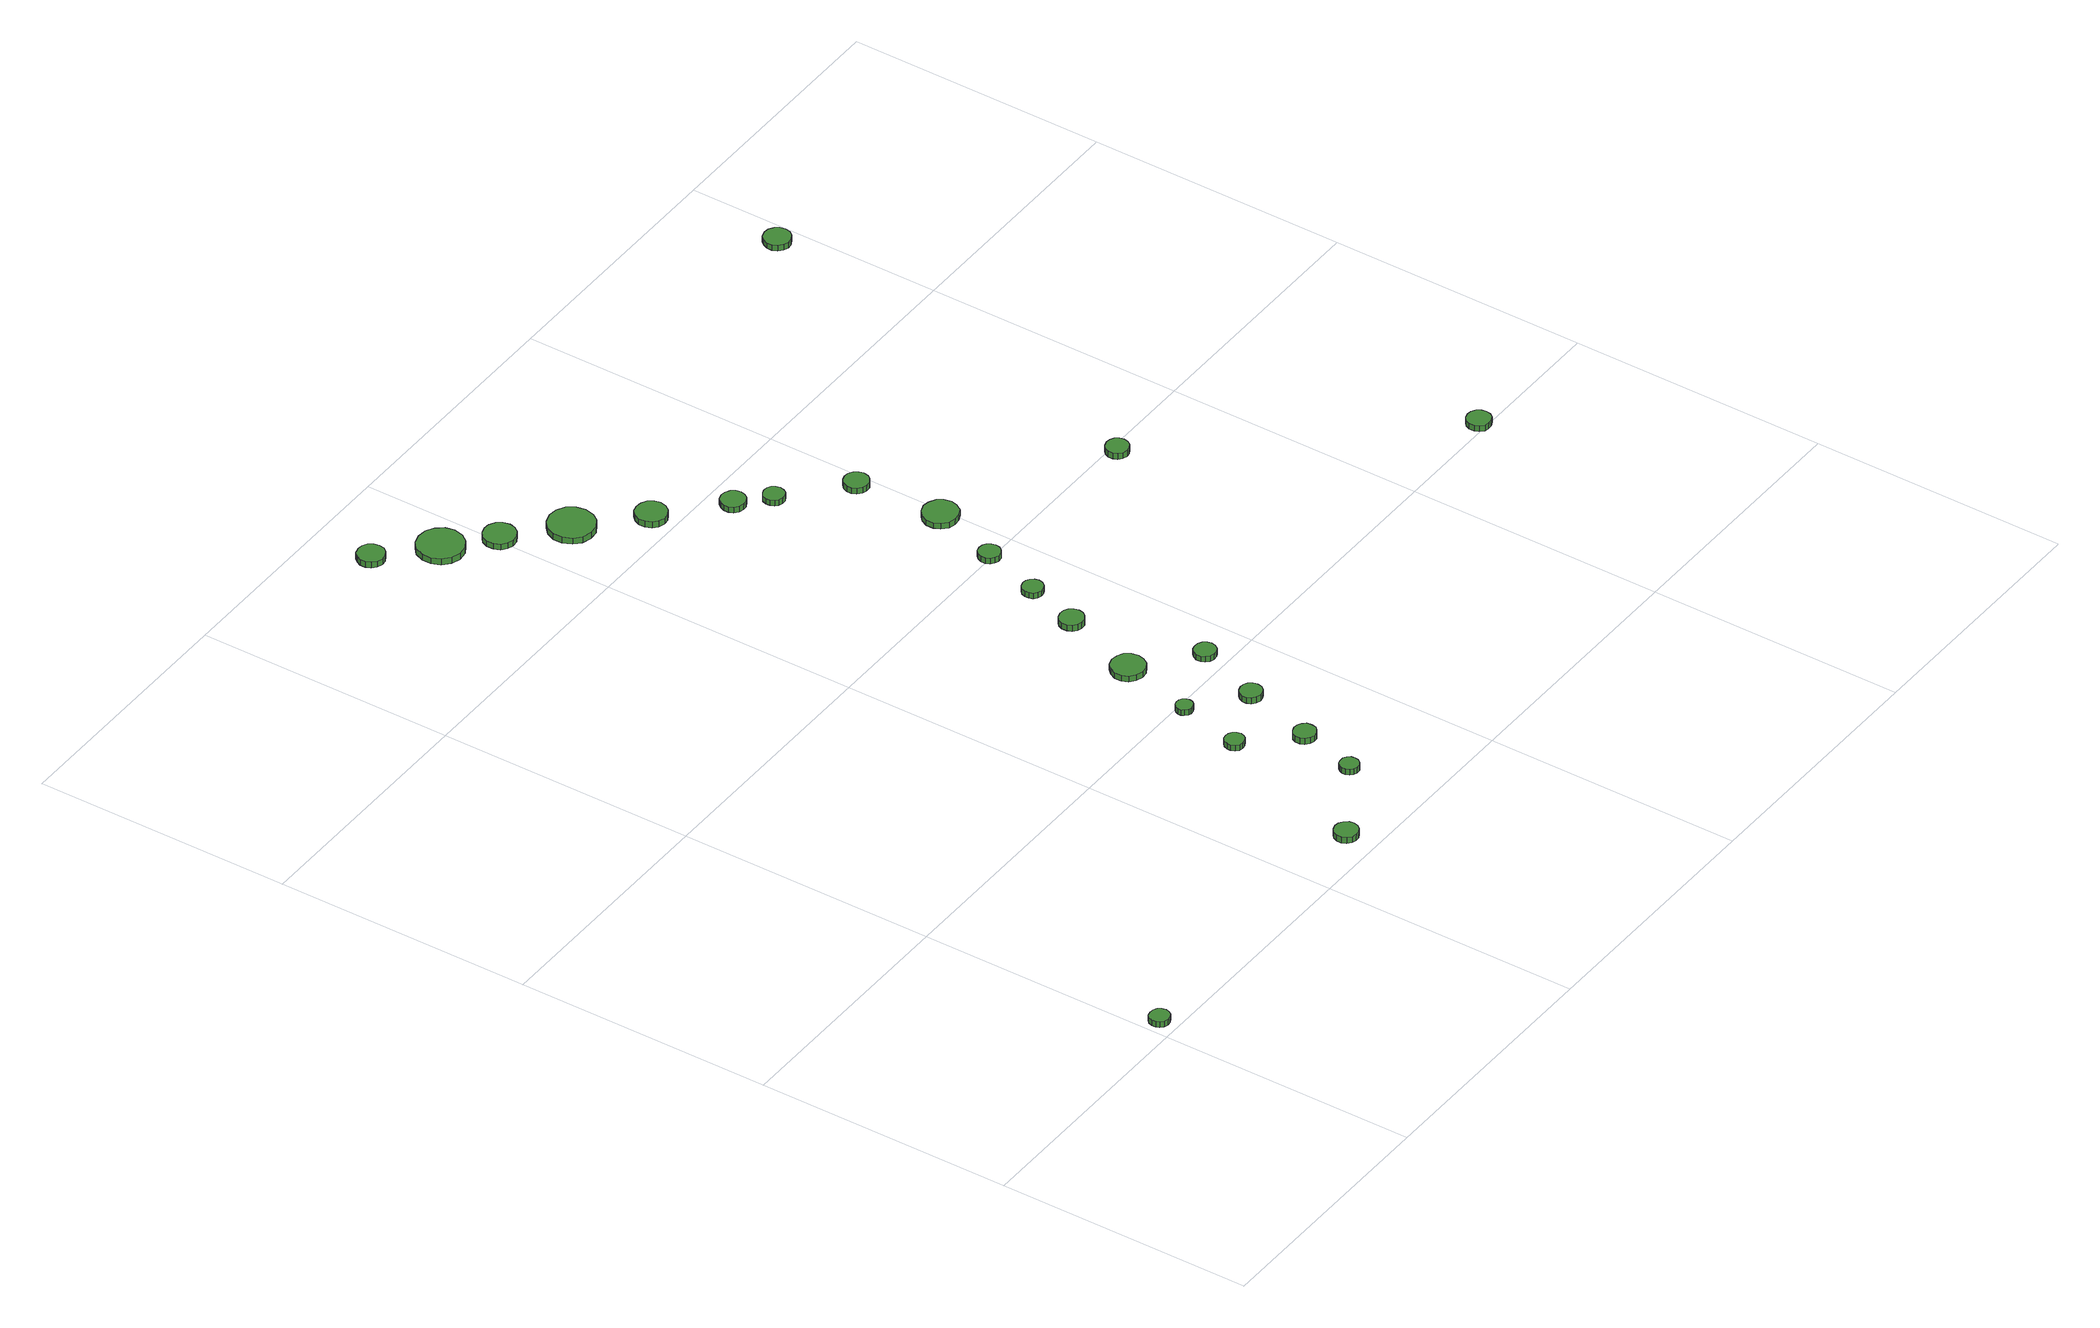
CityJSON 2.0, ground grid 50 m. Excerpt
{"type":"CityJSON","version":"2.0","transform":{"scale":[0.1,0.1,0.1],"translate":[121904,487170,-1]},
"CityObjects":{
"tree1":{"type":"SolitaryVegetationObject","attributes":{"function":"something"},"geometry":[{"type":"MultiSurface","lod":"1","boundaries":[[[0,1,2,3,4,5,6,7,8,9,10,11,12,13,14]],[[15,16,17,18,19,20,21,22,23,24,25,26,27,28,29]],[[0,29,28,1]],[[1,28,27,2]],[[2,27,26,3]],[[3,26,25,4]],[[4,25,24,5]],[[5,24,23,6]],[[6,23,22,7]],[[7,22,21,8]],[[8,21,20,9]],[[9,20,19,10]],[[10,19,18,11]],[[11,18,17,12]],[[12,17,16,13]],[[13,16,15,14]],[[14,15,29,0]]]}]},
"tree2":{"type":"SolitaryVegetationObject","attributes":{"function":"something"},"geometry":[{"type":"MultiSurface","lod":"1","boundaries":[[[30,31,32,33,34,35,36,37,38,39,40,41,42,43,44]],[[45,46,47,48,49,50,51,52,53,54,55,56,57,58,59]],[[30,59,58,31]],[[31,58,57,32]],[[32,57,56,33]],[[33,56,55,34]],[[34,55,54,35]],[[35,54,53,36]],[[36,53,52,37]],[[37,52,51,38]],[[38,51,50,39]],[[39,50,49,40]],[[40,49,48,41]],[[41,48,47,42]],[[42,47,46,43]],[[43,46,45,44]],[[44,45,59,30]]]}]},
"tree3":{"type":"SolitaryVegetationObject","attributes":{"function":"something"},"geometry":[{"type":"MultiSurface","lod":"1","boundaries":[[[60,61,62,63,64,65,66,67,68,69,70,71,72,73,74]],[[75,76,77,78,79,80,81,82,83,84,85,86,87,88,89]],[[60,89,88,61]],[[61,88,87,62]],[[62,87,86,63]],[[63,86,85,64]],[[64,85,84,65]],[[65,84,83,66]],[[66,83,82,67]],[[67,82,81,68]],[[68,81,80,69]],[[69,80,79,70]],[[70,79,78,71]],[[71,78,77,72]],[[72,77,76,73]],[[73,76,75,74]],[[74,75,89,60]]]}]},
"tree4":{"type":"SolitaryVegetationObject","attributes":{"function":"something"},"geometry":[{"type":"MultiSurface","lod":"1","boundaries":[[[90,91,92,93,94,95,96,97,98,99,100,101,102,103,104]],[[105,106,107,108,109,110,111,112,113,114,115,116,117,118,119]],[[90,119,118,91]],[[91,118,117,92]],[[92,117,116,93]],[[93,116,115,94]],[[94,115,114,95]],[[95,114,113,96]],[[96,113,112,97]],[[97,112,111,98]],[[98,111,110,99]],[[99,110,109,100]],[[100,109,108,101]],[[101,108,107,102]],[[102,107,106,103]],[[103,106,105,104]],[[104,105,119,90]]]}]},
"tree5":{"type":"SolitaryVegetationObject","attributes":{"function":"something"},"geometry":[{"type":"MultiSurface","lod":"1","boundaries":[[[120,121,122,123,124,125,126,127,128,129,130,131,132,133,134]],[[135,136,137,138,139,140,141,142,143,144,145,146,147,148,149]],[[120,149,148,121]],[[121,148,147,122]],[[122,147,146,123]],[[123,146,145,124]],[[124,145,144,125]],[[125,144,143,126]],[[126,143,142,127]],[[127,142,141,128]],[[128,141,140,129]],[[129,140,139,130]],[[130,139,138,131]],[[131,138,137,132]],[[132,137,136,133]],[[133,136,135,134]],[[134,135,149,120]]]}]},
"tree6":{"type":"SolitaryVegetationObject","attributes":{"function":"something"},"geometry":[{"type":"MultiSurface","lod":"1","boundaries":[[[150,151,152,153,154,155,156,157,158,159,160,161,162,163,164]],[[165,166,167,168,169,170,171,172,173,174,175,176,177,178,179]],[[150,179,178,151]],[[151,178,177,152]],[[152,177,176,153]],[[153,176,175,154]],[[154,175,174,155]],[[155,174,173,156]],[[156,173,172,157]],[[157,172,171,158]],[[158,171,170,159]],[[159,170,169,160]],[[160,169,168,161]],[[161,168,167,162]],[[162,167,166,163]],[[163,166,165,164]],[[164,165,179,150]]]}]},
"tree7":{"type":"SolitaryVegetationObject","attributes":{"function":"something"},"geometry":[{"type":"MultiSurface","lod":"1","boundaries":[[[180,181,182,183,184,185,186,187,188,189,190,191,192,193,194]],[[195,196,197,198,199,200,201,202,203,204,205,206,207,208,209]],[[180,209,208,181]],[[181,208,207,182]],[[182,207,206,183]],[[183,206,205,184]],[[184,205,204,185]],[[185,204,203,186]],[[186,203,202,187]],[[187,202,201,188]],[[188,201,200,189]],[[189,200,199,190]],[[190,199,198,191]],[[191,198,197,192]],[[192,197,196,193]],[[193,196,195,194]],[[194,195,209,180]]]}]},
"tree8":{"type":"SolitaryVegetationObject","attributes":{"function":"something"},"geometry":[{"type":"MultiSurface","lod":"1","boundaries":[[[210,211,212,213,214,215,216,217,218,219,220,221,222,223,224]],[[225,226,227,228,229,230,231,232,233,234,235,236,237,238,239]],[[210,239,238,211]],[[211,238,237,212]],[[212,237,236,213]],[[213,236,235,214]],[[214,235,234,215]],[[215,234,233,216]],[[216,233,232,217]],[[217,232,231,218]],[[218,231,230,219]],[[219,230,229,220]],[[220,229,228,221]],[[221,228,227,222]],[[222,227,226,223]],[[223,226,225,224]],[[224,225,239,210]]]}]},
"tree9":{"type":"SolitaryVegetationObject","attributes":{"function":"something"},"geometry":[{"type":"MultiSurface","lod":"1","boundaries":[[[240,241,242,243,244,245,246,247,248,249,250,251,252,253,254]],[[255,256,257,258,259,260,261,262,263,264,265,266,267,268,269]],[[240,269,268,241]],[[241,268,267,242]],[[242,267,266,243]],[[243,266,265,244]],[[244,265,264,245]],[[245,264,263,246]],[[246,263,262,247]],[[247,262,261,248]],[[248,261,260,249]],[[249,260,259,250]],[[250,259,258,251]],[[251,258,257,252]],[[252,257,256,253]],[[253,256,255,254]],[[254,255,269,240]]]}]},
"tree10":{"type":"SolitaryVegetationObject","attributes":{"function":"something"},"geometry":[{"type":"MultiSurface","lod":"1","boundaries":[[[270,271,272,273,274,275,276,277,278,279,280,281,282,283,284]],[[285,286,287,288,289,290,291,292,293,294,295,296,297,298,299]],[[270,299,298,271]],[[271,298,297,272]],[[272,297,296,273]],[[273,296,295,274]],[[274,295,294,275]],[[275,294,293,276]],[[276,293,292,277]],[[277,292,291,278]],[[278,291,290,279]],[[279,290,289,280]],[[280,289,288,281]],[[281,288,287,282]],[[282,287,286,283]],[[283,286,285,284]],[[284,285,299,270]]]}]},
"tree11":{"type":"SolitaryVegetationObject","attributes":{"function":"something"},"geometry":[{"type":"MultiSurface","lod":"1","boundaries":[[[300,301,302,303,304,305,306,307,308,309,310,311,312,313,314]],[[315,316,317,318,319,320,321,322,323,324,325,326,327,328,329]],[[300,329,328,301]],[[301,328,327,302]],[[302,327,326,303]],[[303,326,325,304]],[[304,325,324,305]],[[305,324,323,306]],[[306,323,322,307]],[[307,322,321,308]],[[308,321,320,309]],[[309,320,319,310]],[[310,319,318,311]],[[311,318,317,312]],[[312,317,316,313]],[[313,316,315,314]],[[314,315,329,300]]]}]},
"tree12":{"type":"SolitaryVegetationObject","attributes":{"function":"something"},"geometry":[{"type":"MultiSurface","lod":"1","boundaries":[[[330,331,332,333,334,335,336,337,338,339,340,341,342,343,344]],[[345,346,347,348,349,350,351,352,353,354,355,356,357,358,359]],[[330,359,358,331]],[[331,358,357,332]],[[332,357,356,333]],[[333,356,355,334]],[[334,355,354,335]],[[335,354,353,336]],[[336,353,352,337]],[[337,352,351,338]],[[338,351,350,339]],[[339,350,349,340]],[[340,349,348,341]],[[341,348,347,342]],[[342,347,346,343]],[[343,346,345,344]],[[344,345,359,330]]]}]},
"tree13":{"type":"SolitaryVegetationObject","attributes":{"function":"something"},"geometry":[{"type":"MultiSurface","lod":"1","boundaries":[[[360,361,362,363,364,365,366,367,368,369,370,371,372,373,374]],[[375,376,377,378,379,380,381,382,383,384,385,386,387,388,389]],[[360,389,388,361]],[[361,388,387,362]],[[362,387,386,363]],[[363,386,385,364]],[[364,385,384,365]],[[365,384,383,366]],[[366,383,382,367]],[[367,382,381,368]],[[368,381,380,369]],[[369,380,379,370]],[[370,379,378,371]],[[371,378,377,372]],[[372,377,376,373]],[[373,376,375,374]],[[374,375,389,360]]]}]},
"tree14":{"type":"SolitaryVegetationObject","attributes":{"function":"something"},"geometry":[{"type":"MultiSurface","lod":"1","boundaries":[[[390,391,392,393,394,395,396,397,398,399,400,401,402,403,404]],[[405,406,407,408,409,410,411,412,413,414,415,416,417,418,419]],[[390,419,418,391]],[[391,418,417,392]],[[392,417,416,393]],[[393,416,415,394]],[[394,415,414,395]],[[395,414,413,396]],[[396,413,412,397]],[[397,412,411,398]],[[398,411,410,399]],[[399,410,409,400]],[[400,409,408,401]],[[401,408,407,402]],[[402,407,406,403]],[[403,406,405,404]],[[404,405,419,390]]]}]},
"tree15":{"type":"SolitaryVegetationObject","attributes":{"function":"something"},"geometry":[{"type":"MultiSurface","lod":"1","boundaries":[[[420,421,422,423,424,425,426,427,428,429,430,431,432,433,434]],[[435,436,437,438,439,440,441,442,443,444,445,446,447,448,449]],[[420,449,448,421]],[[421,448,447,422]],[[422,447,446,423]],[[423,446,445,424]],[[424,445,444,425]],[[425,444,443,426]],[[426,443,442,427]],[[427,442,441,428]],[[428,441,440,429]],[[429,440,439,430]],[[430,439,438,431]],[[431,438,437,432]],[[432,437,436,433]],[[433,436,435,434]],[[434,435,449,420]]]}]},
"tree16":{"type":"SolitaryVegetationObject","attributes":{"function":"something"},"geometry":[{"type":"MultiSurface","lod":"1","boundaries":[[[450,451,452,453,454,455,456,457,458,459,460,461,462,463,464]],[[465,466,467,468,469,470,471,472,473,474,475,476,477,478,479]],[[450,479,478,451]],[[451,478,477,452]],[[452,477,476,453]],[[453,476,475,454]],[[454,475,474,455]],[[455,474,473,456]],[[456,473,472,457]],[[457,472,471,458]],[[458,471,470,459]],[[459,470,469,460]],[[460,469,468,461]],[[461,468,467,462]],[[462,467,466,463]],[[463,466,465,464]],[[464,465,479,450]]]}]},
"tree17":{"type":"SolitaryVegetationObject","attributes":{"function":"something"},"geometry":[{"type":"MultiSurface","lod":"1","boundaries":[[[480,481,482,483,484,485,486,487,488,489,490,491,492,493,494]],[[495,496,497,498,499,500,501,502,503,504,505,506,507,508,509]],[[480,509,508,481]],[[481,508,507,482]],[[482,507,506,483]],[[483,506,505,484]],[[484,505,504,485]],[[485,504,503,486]],[[486,503,502,487]],[[487,502,501,488]],[[488,501,500,489]],[[489,500,499,490]],[[490,499,498,491]],[[491,498,497,492]],[[492,497,496,493]],[[493,496,495,494]],[[494,495,509,480]]]}]},
"tree18":{"type":"SolitaryVegetationObject","attributes":{"function":"something"},"geometry":[{"type":"MultiSurface","lod":"1","boundaries":[[[510,511,512,513,514,515,516,517,518,519,520,521,522,523,524]],[[525,526,527,528,529,530,531,532,533,534,535,536,537,538,539]],[[510,539,538,511]],[[511,538,537,512]],[[512,537,536,513]],[[513,536,535,514]],[[514,535,534,515]],[[515,534,533,516]],[[516,533,532,517]],[[517,532,531,518]],[[518,531,530,519]],[[519,530,529,520]],[[520,529,528,521]],[[521,528,527,522]],[[522,527,526,523]],[[523,526,525,524]],[[524,525,539,510]]]}]},
"tree19":{"type":"SolitaryVegetationObject","attributes":{"function":"something"},"geometry":[{"type":"MultiSurface","lod":"1","boundaries":[[[540,541,542,543,544,545,546,547,548,549,550,551,552,553,554]],[[555,556,557,558,559,560,561,562,563,564,565,566,567,568,569]],[[540,569,568,541]],[[541,568,567,542]],[[542,567,566,543]],[[543,566,565,544]],[[544,565,564,545]],[[545,564,563,546]],[[546,563,562,547]],[[547,562,561,548]],[[548,561,560,549]],[[549,560,559,550]],[[550,559,558,551]],[[551,558,557,552]],[[552,557,556,553]],[[553,556,555,554]],[[554,555,569,540]]]}]},
"tree20":{"type":"SolitaryVegetationObject","attributes":{"function":"something"},"geometry":[{"type":"MultiSurface","lod":"1","boundaries":[[[570,571,572,573,574,575,576,577,578,579,580,581,582,583,584]],[[585,586,587,588,589,590,591,592,593,594,595,596,597,598,599]],[[570,599,598,571]],[[571,598,597,572]],[[572,597,596,573]],[[573,596,595,574]],[[574,595,594,575]],[[575,594,593,576]],[[576,593,592,577]],[[577,592,591,578]],[[578,591,590,579]],[[579,590,589,580]],[[580,589,588,581]],[[581,588,587,582]],[[582,587,586,583]],[[583,586,585,584]],[[584,585,599,570]]]}]},
"tree21":{"type":"SolitaryVegetationObject","attributes":{"function":"something"},"geometry":[{"type":"MultiSurface","lod":"1","boundaries":[[[600,601,602,603,604,605,606,607,608,609,610,611,612,613,614]],[[615,616,617,618,619,620,621,622,623,624,625,626,627,628,629]],[[600,629,628,601]],[[601,628,627,602]],[[602,627,626,603]],[[603,626,625,604]],[[604,625,624,605]],[[605,624,623,606]],[[606,623,622,607]],[[607,622,621,608]],[[608,621,620,609]],[[609,620,619,610]],[[610,619,618,611]],[[611,618,617,612]],[[612,617,616,613]],[[613,616,615,614]],[[614,615,629,600]]]}]},
"tree22":{"type":"SolitaryVegetationObject","attributes":{"function":"something"},"geometry":[{"type":"MultiSurface","lod":"1","boundaries":[[[630,631,632,633,634,635,636,637,638,639,640,641,642,643,644]],[[645,646,647,648,649,650,651,652,653,654,655,656,657,658,659]],[[630,659,658,631]],[[631,658,657,632]],[[632,657,656,633]],[[633,656,655,634]],[[634,655,654,635]],[[635,654,653,636]],[[636,653,652,637]],[[637,652,651,638]],[[638,651,650,639]],[[639,650,649,640]],[[640,649,648,641]],[[641,648,647,642]],[[642,647,646,643]],[[643,646,645,644]],[[644,645,659,630]]]}]},
"tree23":{"type":"SolitaryVegetationObject","attributes":{"function":"something"},"geometry":[{"type":"MultiSurface","lod":"1","boundaries":[[[660,661,662,663,664,665,666,667,668,669,670,671,672,673,674]],[[675,676,677,678,679,680,681,682,683,684,685,686,687,688,689]],[[660,689,688,661]],[[661,688,687,662]],[[662,687,686,663]],[[663,686,685,664]],[[664,685,684,665]],[[665,684,683,666]],[[666,683,682,667]],[[667,682,681,668]],[[668,681,680,669]],[[669,680,679,670]],[[670,679,678,671]],[[671,678,677,672]],[[672,677,676,673]],[[673,676,675,674]],[[674,675,689,660]]]}]},
"tree24":{"type":"SolitaryVegetationObject","attributes":{"function":"something"},"geometry":[{"type":"MultiSurface","lod":"1","boundaries":[[[690,691,692,693,694,695,696,697,698,699,700,701,702,703,704]],[[705,706,707,708,709,710,711,712,713,714,715,716,717,718,719]],[[690,719,718,691]],[[691,718,717,692]],[[692,717,716,693]],[[693,716,715,694]],[[694,715,714,695]],[[695,714,713,696]],[[696,713,712,697]],[[697,712,711,698]],[[698,711,710,699]],[[699,710,709,700]],[[700,709,708,701]],[[701,708,707,702]],[[702,707,706,703]],[[703,706,705,704]],[[704,705,719,690]]]}]}
},
"vertices":[
[39,27,32],[37,35,32],[33,41,32],[26,45,32],[18,46,32],[10,44,32],[4,39,32],[1,31,32],[1,23,32],[4,16,32],[10,11,32],[18,8,32],[26,9,32],[33,13,32],[37,19,32],[37,19,20],[33,13,20],[26,9,20],[18,8,20],[10,11,20],[4,16,20],[1,23,20],[1,31,20],[4,39,20],[10,44,20],[18,46,20],[26,45,20],[33,41,20],[37,35,20],[39,27,20],
[656,54,28],[654,63,28],[648,71,28],[640,76,28],[631,77,28],[622,74,28],[615,68,28],[611,59,28],[611,50,28],[615,41,28],[622,35,28],[631,32,28],[640,33,28],[648,38,28],[654,45,28],[654,45,15],[648,38,15],[640,33,15],[631,32,15],[622,35,15],[615,41,15],[611,50,15],[611,59,15],[615,68,15],[622,74,15],[631,77,15],[640,76,15],[648,71,15],[654,63,15],[656,54,15],
[806,153,29],[805,161,29],[800,167,29],[794,171,29],[786,171,29],[779,169,29],[774,164,29],[771,157,29],[771,150,29],[774,143,29],[779,138,29],[786,135,29],[794,136,29],[800,140,29],[805,146,29],[805,146,17],[800,140,17],[794,136,17],[786,135,17],[779,138,17],[774,143,17],[771,150,17],[771,157,17],[774,164,17],[779,169,17],[786,171,17],[794,171,17],[800,167,17],[805,161,17],[806,153,17],
[758,358,24],[756,366,24],[752,372,24],[745,376,24],[737,377,24],[730,375,24],[724,370,24],[721,362,24],[721,355,24],[724,347,24],[730,342,24],[737,340,24],[745,341,24],[752,345,24],[756,351,24],[756,351,12],[752,345,12],[745,341,12],[737,340,12],[730,342,12],[724,347,12],[721,355,12],[721,362,12],[724,370,12],[730,375,12],[737,377,12],[745,376,12],[752,372,12],[756,366,12],[758,358,12],
[357,1879,27],[355,1889,27],[349,1898,27],[339,1903,27],[329,1904,27],[318,1901,27],[311,1894,27],[306,1884,27],[306,1874,27],[311,1864,27],[318,1857,27],[329,1853,27],[339,1854,27],[349,1860,27],[355,1868,27],[355,1868,14],[349,1860,14],[339,1854,14],[329,1853,14],[318,1857,14],[311,1864,14],[306,1874,14],[306,1884,14],[311,1894,14],[318,1901,14],[329,1904,14],[339,1903,14],[349,1898,14],[355,1889,14],[357,1879,14],
[846,271,24],[845,280,24],[839,287,24],[832,291,24],[823,292,24],[815,289,24],[808,284,24],[804,276,24],[804,267,24],[808,259,24],[815,253,24],[823,250,24],[832,251,24],[839,255,24],[845,262,24],[845,262,11],[839,255,11],[832,251,11],[823,250,11],[815,253,11],[808,259,11],[804,267,11],[804,276,11],[808,284,11],[815,289,11],[823,292,11],[832,291,11],[839,287,11],[845,280,11],[846,271,11],
[786,484,24],[785,490,24],[781,496,24],[775,499,24],[768,500,24],[762,498,24],[757,493,24],[754,487,24],[754,481,24],[757,475,24],[762,470,24],[768,468,24],[775,469,24],[781,472,24],[785,478,24],[785,478,12],[781,472,12],[775,469,12],[768,468,12],[762,470,12],[757,475,12],[754,481,12],[754,487,12],[757,493,12],[762,498,12],[768,500,12],[775,499,12],[781,496,12],[785,490,12],[786,484,12],
[464,1794,28],[460,1812,28],[449,1826,28],[434,1835,28],[415,1837,28],[398,1832,28],[384,1820,28],[377,1803,28],[377,1785,28],[384,1768,28],[398,1756,28],[415,1750,28],[434,1752,28],[449,1761,28],[460,1776,28],[460,1776,15],[449,1761,15],[434,1752,15],[415,1750,15],[398,1756,15],[384,1768,15],[377,1785,15],[377,1803,15],[384,1820,15],[398,1832,15],[415,1837,15],[434,1835,15],[449,1826,15],[460,1812,15],[464,1794,15],
[833,622,30],[830,635,30],[823,646,30],[811,652,30],[798,654,30],[785,650,30],[775,641,30],[769,628,30],[769,615,30],[775,603,30],[785,594,30],[798,590,30],[811,591,30],[823,598,30],[830,609,30],[830,609,18],[823,598,18],[811,591,18],[798,590,18],[785,594,18],[775,603,18],[769,615,18],[769,628,18],[775,641,18],[785,650,18],[798,654,18],[811,652,18],[823,646,18],[830,635,18],[833,622,18],
[888,411,24],[886,420,24],[881,427,24],[874,431,24],[865,432,24],[856,429,24],[850,423,24],[846,415,24],[846,407,24],[850,399,24],[856,393,24],[865,390,24],[874,391,24],[881,395,24],[886,402,24],[886,402,11],[881,395,11],[874,391,11],[865,390,11],[856,393,11],[850,399,11],[846,407,11],[846,415,11],[850,423,11],[856,429,11],[865,432,11],[874,431,11],[881,427,11],[886,420,11],[888,411,11],
[533,1726,26],[530,1739,26],[523,1749,26],[511,1756,26],[499,1757,26],[487,1753,26],[477,1745,26],[472,1733,26],[472,1720,26],[477,1708,26],[487,1700,26],[499,1696,26],[511,1697,26],[523,1704,26],[530,1714,26],[530,1714,14],[523,1704,14],[511,1697,14],[499,1696,14],[487,1700,14],[477,1708,14],[472,1720,14],[472,1733,14],[477,1745,14],[487,1753,14],[499,1757,14],[511,1756,14],[523,1749,14],[530,1739,14],[533,1726,14],
[935,539,27],[933,547,27],[928,554,27],[921,558,27],[912,559,27],[904,557,27],[898,551,27],[894,543,27],[894,534,27],[898,527,27],[904,521,27],[912,518,27],[921,519,27],[928,523,27],[933,530,27],[933,530,15],[928,523,15],[921,519,15],[912,518,15],[904,521,15],[898,527,15],[894,534,15],[894,543,15],[898,551,15],[904,557,15],[912,559,15],[921,558,15],[928,554,15],[933,547,15],[935,539,15],
[639,1640,27],[635,1658,27],[625,1673,27],[609,1682,27],[591,1684,27],[573,1678,27],[560,1666,27],[552,1649,27],[552,1631,27],[560,1614,27],[573,1602,27],[591,1597,27],[609,1598,27],[625,1608,27],[635,1622,27],[635,1622,14],[625,1608,14],[609,1598,14],[591,1597,14],[573,1602,14],[560,1614,14],[552,1631,14],[552,1649,14],[560,1666,14],[573,1678,14],[591,1684,14],[609,1682,14],[625,1673,14],[635,1658,14],[639,1640,14],
[880,777,30],[878,787,30],[872,795,30],[864,799,30],[854,800,30],[845,797,30],[838,791,30],[834,782,30],[834,772,30],[838,763,30],[845,757,30],[854,754,30],[864,755,30],[872,760,30],[878,768,30],[878,768,17],[872,760,17],[864,755,17],[854,754,17],[845,757,17],[838,763,17],[834,772,17],[834,782,17],[838,791,17],[845,797,17],[854,800,17],[864,799,17],[872,795,17],[878,787,17],[880,777,17],
[729,1545,26],[726,1557,26],[719,1567,26],[708,1573,26],[696,1574,26],[684,1571,26],[675,1562,26],[670,1551,26],[670,1539,26],[675,1527,26],[684,1519,26],[696,1515,26],[708,1517,26],[719,1523,26],[726,1533,26],[726,1533,13],[719,1523,13],[708,1517,13],[696,1515,13],[684,1519,13],[675,1527,13],[670,1539,13],[670,1551,13],[675,1562,13],[684,1571,13],[696,1574,13],[708,1573,13],[719,1567,13],[726,1557,13],[729,1545,13],
[918,886,23],[916,894,23],[911,901,23],[904,905,23],[896,906,23],[888,903,23],[882,898,23],[879,890,23],[879,882,23],[882,874,23],[888,869,23],[896,866,23],[904,867,23],[911,871,23],[916,878,23],[916,878,11],[911,871,11],[904,867,11],[896,866,11],[888,869,11],[882,874,11],[879,882,11],[879,890,11],[882,898,11],[888,903,11],[896,906,11],[904,905,11],[911,901,11],[916,894,11],[918,886,11],
[959,1004,22],[957,1012,22],[952,1019,22],[945,1023,22],[936,1024,22],[928,1022,22],[922,1016,22],[918,1008,22],[918,999,22],[922,991,22],[928,986,22],[936,983,22],[945,984,22],[952,988,22],[957,995,22],[957,995,10],[952,988,10],[945,984,10],[936,983,10],[928,986,10],[922,991,10],[918,999,10],[918,1008,10],[922,1016,10],[928,1022,10],[936,1024,10],[945,1023,10],[952,1019,10],[957,1012,10],[959,1004,10],
[831,1447,26],[829,1457,26],[823,1465,26],[814,1470,26],[805,1471,26],[795,1468,26],[788,1461,26],[784,1452,26],[784,1442,26],[788,1434,26],[795,1427,26],[805,1424,26],[814,1425,26],[823,1430,26],[829,1438,26],[829,1438,14],[823,1430,14],[814,1425,14],[805,1424,14],[795,1427,14],[788,1434,14],[784,1442,14],[784,1452,14],[788,1461,14],[795,1468,14],[805,1471,14],[814,1470,14],[823,1465,14],[829,1457,14],[831,1447,14],
[879,1398,26],[877,1406,26],[873,1413,26],[865,1417,26],[857,1418,26],[849,1415,26],[843,1410,26],[840,1402,26],[840,1394,26],[843,1386,26],[849,1381,26],[857,1378,26],[865,1379,26],[873,1383,26],[877,1390,26],[877,1390,14],[873,1383,14],[865,1379,14],[857,1378,14],[849,1381,14],[843,1386,14],[840,1394,14],[840,1402,14],[843,1410,14],[849,1415,14],[857,1418,14],[865,1417,14],[873,1413,14],[877,1406,14],[879,1398,14],
[1012,1132,26],[1009,1146,26],[1001,1157,26],[988,1164,26],[975,1166,26],[961,1161,26],[951,1152,26],[945,1139,26],[945,1125,26],[951,1113,26],[961,1103,26],[975,1099,26],[988,1101,26],[1001,1107,26],[1009,1119,26],[1009,1119,14],[1001,1107,14],[988,1101,14],[975,1099,14],[961,1103,14],[951,1113,14],[945,1125,14],[945,1139,14],[951,1152,14],[961,1161,14],[975,1166,14],[988,1164,14],[1001,1157,14],[1009,1146,14],[1012,1132,14],
[992,1301,27],[990,1310,27],[984,1318,27],[976,1323,27],[966,1324,27],[957,1321,27],[949,1314,27],[945,1305,27],[945,1296,27],[949,1287,27],[957,1280,27],[966,1277,27],[976,1278,27],[984,1283,27],[990,1291,27],[990,1291,15],[984,1283,15],[976,1278,15],[966,1277,15],[957,1280,15],[949,1287,15],[945,1296,15],[945,1305,15],[949,1314,15],[957,1321,15],[966,1324,15],[976,1323,15],[984,1318,15],[990,1310,15],[992,1301,15],
[1328,987,21],[1326,996,21],[1321,1003,21],[1313,1007,21],[1304,1008,21],[1295,1005,21],[1289,999,21],[1285,991,21],[1285,982,21],[1289,974,21],[1295,968,21],[1304,965,21],[1313,966,21],[1321,971,21],[1326,978,21],[1326,978,8],[1321,971,8],[1313,966,8],[1304,965,8],[1295,968,8],[1289,974,8],[1285,982,8],[1285,991,8],[1289,999,8],[1295,1005,8],[1304,1008,8],[1313,1007,8],[1321,1003,8],[1326,996,8],[1328,987,8],
[1739,512,24],[1737,521,24],[1732,529,24],[1723,534,24],[1714,535,24],[1705,532,24],[1698,526,24],[1694,517,24],[1694,507,24],[1698,499,24],[1705,492,24],[1714,490,24],[1723,491,24],[1732,495,24],[1737,503,24],[1737,503,12],[1732,495,12],[1723,491,12],[1714,490,12],[1705,492,12],[1698,499,12],[1694,507,12],[1694,517,12],[1698,526,12],[1705,532,12],[1714,535,12],[1723,534,12],[1732,529,12],[1737,521,12],[1739,512,12],
[1480,1795,27],[1478,1805,27],[1472,1813,27],[1463,1819,27],[1452,1820,27],[1442,1817,27],[1435,1809,27],[1430,1800,27],[1430,1789,27],[1435,1780,27],[1442,1773,27],[1452,1769,27],[1463,1771,27],[1472,1776,27],[1478,1784,27],[1478,1784,15],[1472,1776,15],[1463,1771,15],[1452,1769,15],[1442,1773,15],[1435,1780,15],[1430,1789,15],[1430,1800,15],[1435,1809,15],[1442,1817,15],[1452,1820,15],[1463,1819,15],[1472,1813,15],[1478,1805,15],[1480,1795,15]
]}
